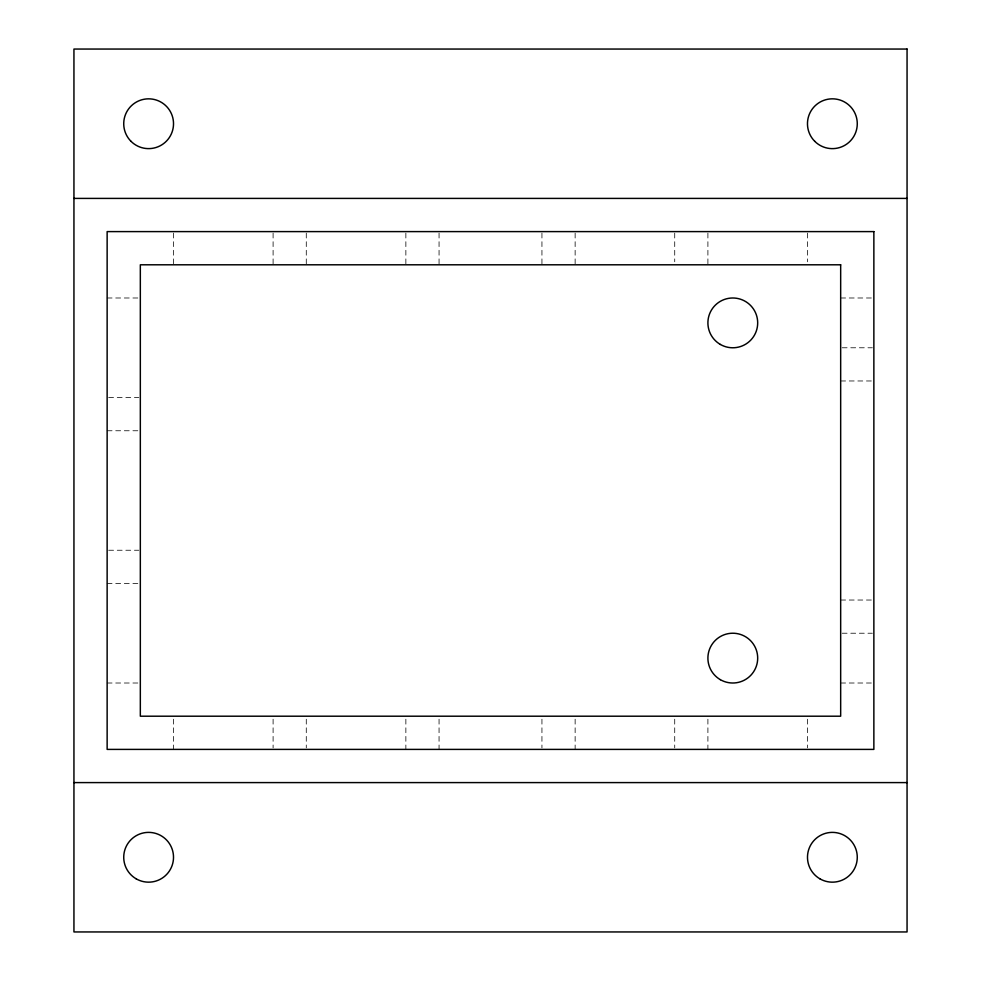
<?xml version="1.0" encoding="UTF-8"?>
<svg xmlns="http://www.w3.org/2000/svg" width="981" height="981" viewBox="0 0 981 981"><rect width="100%" height="100%" fill="white"/><g stroke="black" fill="none" stroke-linecap="round" stroke-linejoin="round"><path stroke-width="0.74" stroke-dasharray="4.91 3.68" d="M107.137 297.991L138.824 297.991M840.668 297.991L872.354 297.991M842.176 347.777L872.354 347.777M840.668 380.971L872.354 380.971M108.646 397.563L138.824 397.563M107.137 430.757L138.824 430.757M108.646 550.243L138.824 550.243M107.137 583.437L138.824 583.437M840.668 600.029L872.354 600.029M842.176 633.223L872.354 633.223M107.137 683.009L138.824 683.009M840.668 683.009L872.354 683.009M807.486 233.11L807.486 261.78M807.486 719.22L807.486 747.89M707.902 233.11L707.902 264.796M707.902 719.22L707.902 749.398M674.72 233.11L674.72 261.78M674.72 719.22L674.72 747.89M575.136 233.11L575.136 264.796M575.136 719.22L575.136 749.398M541.941 233.11L541.941 264.796M541.941 719.22L541.941 747.89M439.059 233.11L439.059 264.796M439.059 719.22L439.059 749.398M405.864 233.11L405.864 264.796M405.864 719.22L405.864 749.398M306.28 233.11L306.28 264.796M306.28 719.22L306.28 747.89M273.098 233.11L273.098 264.796M273.098 719.22L273.098 747.89M173.514 233.11L173.514 264.796M173.514 719.22L173.514 749.398"/><path stroke-width="1.47" d="M73.943 198.407L907.057 198.407M73.943 782.593L907.057 782.593M907.057 49.05L73.943 49.05L73.943 931.95L907.057 931.95L907.057 49.05M873.863 231.602L107.137 231.602L107.137 749.398L873.863 749.398L873.863 231.602M840.668 264.796L140.332 264.796L140.332 716.204L840.668 716.204L840.668 264.796M136.175 878.829A24.893 24.893 0 0 0 173.514 857.271A24.893 24.893 0 0 0 136.175 835.714A24.893 24.893 0 0 0 136.175 878.829M819.932 878.829A24.893 24.893 0 0 0 857.271 857.271A24.893 24.893 0 0 0 819.932 835.714A24.893 24.893 0 0 0 819.932 878.829M814.77 141.338A24.893 24.893 0 0 0 856.425 130.179A24.893 24.893 0 0 0 825.928 99.682A24.893 24.893 0 0 0 814.77 141.338M131.025 141.338A24.893 24.893 0 0 0 172.668 130.179A24.893 24.893 0 0 0 142.184 99.682A24.893 24.893 0 0 0 131.025 141.338M720.348 679.674A24.893 24.893 0 0 0 757.688 658.116A24.893 24.893 0 0 0 720.348 636.559A24.893 24.893 0 0 0 720.348 679.674M720.348 344.441A24.893 24.893 0 0 0 757.688 322.884A24.893 24.893 0 0 0 720.348 301.326A24.893 24.893 0 0 0 720.348 344.441"/></g></svg>
